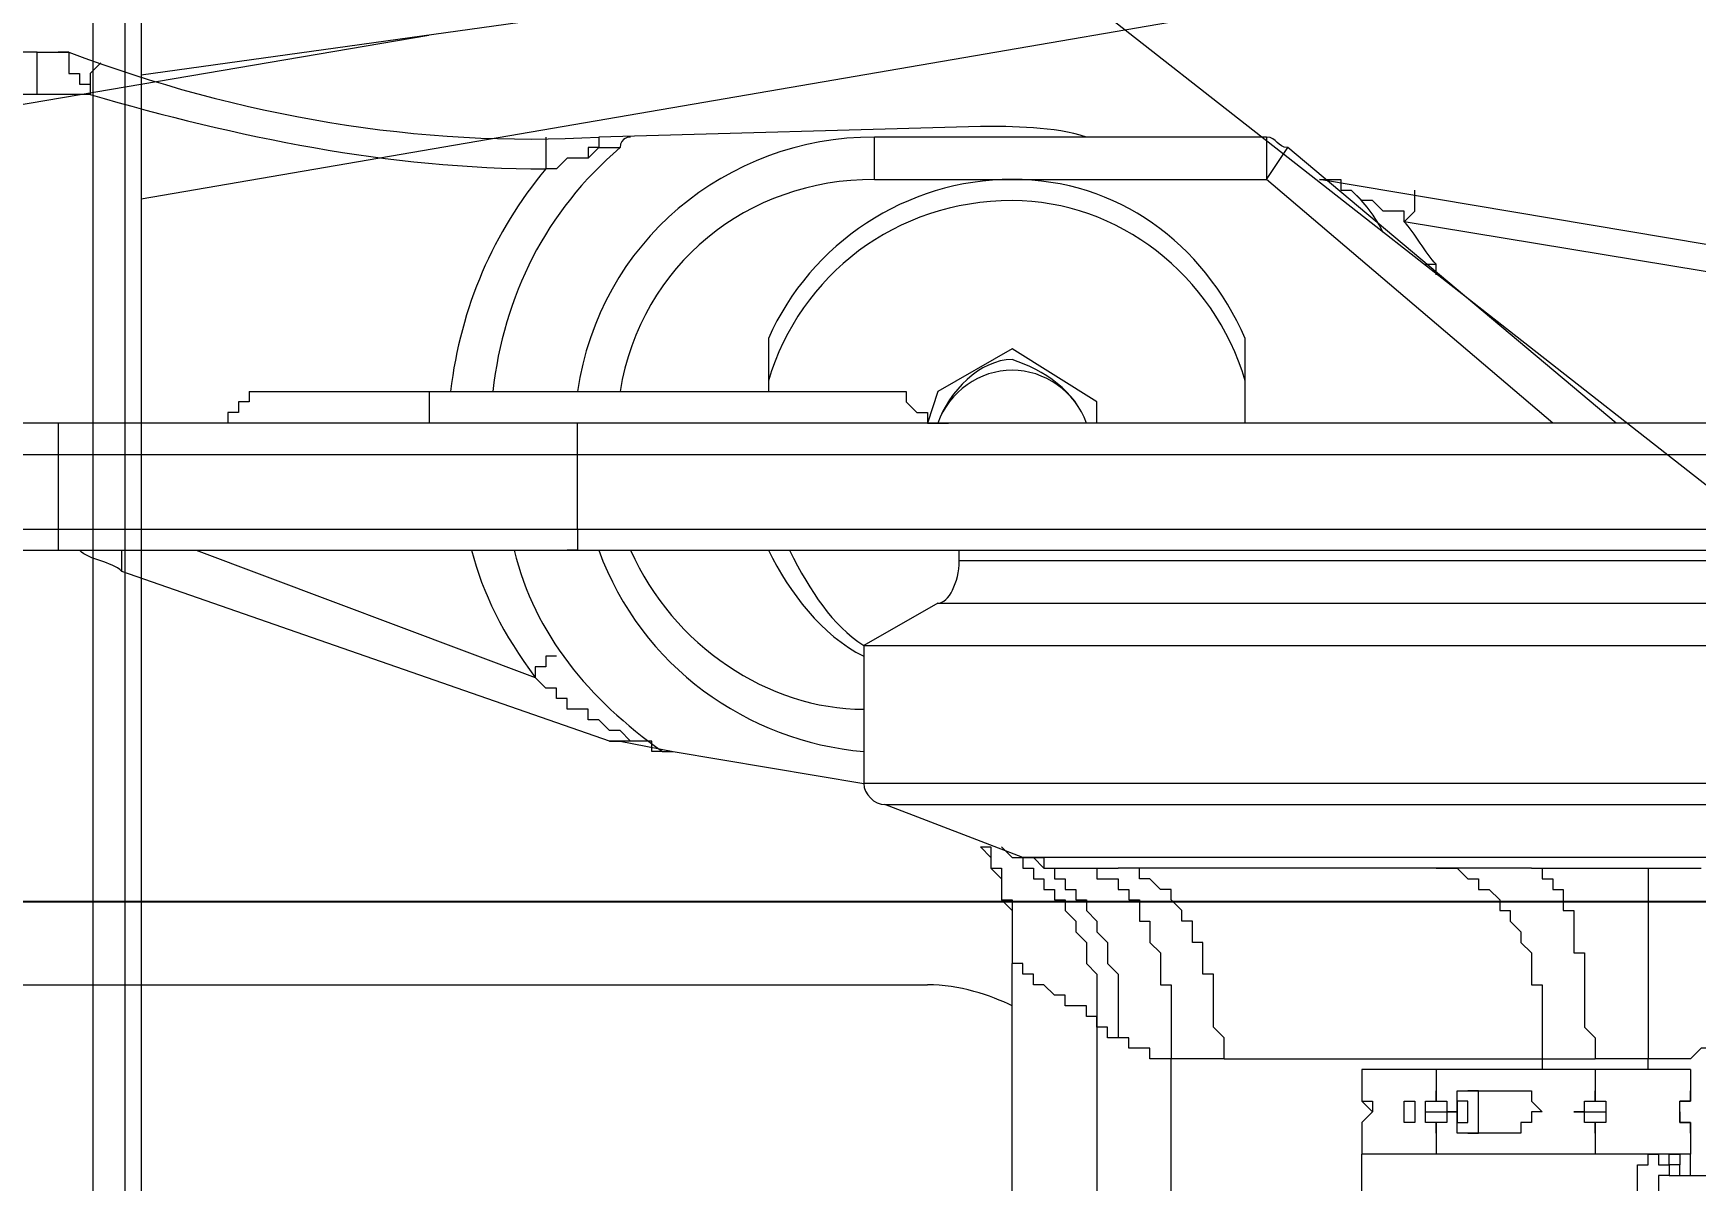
# Model space of a CAD drawing. Header units: millimetres. Extents: x 25083 to 52777, y 24772 to 45779.
# Drawn here: x 38619.2 to 38677.4, y 33475.1 to 33515.3 of the extents above; entities that cross this region are included whole.
import ezdxf

# ---------------------------------------------------------------- set-up
doc = ezdxf.new("R2010")
doc.units = ezdxf.units.MM
doc.layers.add('小车', color=7, linetype='Continuous')
doc.styles.get("Standard").update_dxf_attribs({"font": ''})
doc.styles.get('Standard').set_extended_font_data('SimSun')
doc.dimstyles.new('15', dxfattribs={"dimtxt": 15, "dimasz": 10, "dimexe": 2, "dimexo": 1, "dimgap": 1, "dimtad": 1, "dimdsep": 46, "dimtxsty": 'Standard', "dimcen": 2.5, "dimadec": 0, "dimazin": 0, "dimtfac": 1, "dimtmove": 2, "dimatfit": 3, "dimfxl": 1, "dimtolj": 1, "dimarcsym": 0})
doc.dimstyles.new('ISO-25', dxfattribs={"dimtxt": 2.5, "dimasz": 2.5, "dimexe": 1.25, "dimexo": 0.625, "dimtad": 1, "dimtxsty": 'Standard', "dimcen": 2.5, "dimadec": 0, "dimazin": 0, "dimtfac": 1, "dimtmove": 0, "dimatfit": 3, "dimfxl": 1, "dimarcsym": 0})

# ---------------------------------------------------------------- blocks, each defined once
blk = doc.blocks.new('*D925')
at = {"color": 0, "lineweight": -2}
for p, q in [((29677.862, 34881.662), (29677.862, 32448.293)), ((40733.017, 34757.645), (40733.017, 32448.293)), ((29680.362, 32449.543), (40730.517, 32449.543))]:
    blk.add_line(p, q, dxfattribs=at)
at = {"color": 0}
for points in [[(29680.362, 32449.96), (29680.362, 32449.127), (29677.862, 32449.543)], [(40730.517, 32449.127), (40730.517, 32449.96), (40733.017, 32449.543)]]:
    blk.add_solid(points, dxfattribs=at)
at = {"layer": 'DEFPOINTS', "color": 0}
for p in [(29677.862, 34882.287), (40733.017, 34758.27), (40733.017, 32449.543)]:
    blk.add_point(p, dxfattribs=at)
at = {"color": 0, "insert": (35205.439, 32451.628), "char_height": 2.5, "attachment_point": 5}
blk.add_mtext('11055,15', dxfattribs=at)
blk = doc.blocks.new('zw$D2F4')
at = {"color": 7, "lineweight": 5}
for points in [[(302.658, 1147.128), (302.658, 840.385)], [(317.883, 880.492), (317.883, 794.708)], [(318.626, 880.492), (318.626, 793.966)], [(321.226, 793.966), (321.226, 880.492)], [(322.34, 794.708), (322.34, 880.492)], [(333.852, 869.723), (333.852, 871.58)], [(333.852, 871.58), (335.337, 871.58)], [(335.337, 871.58), (335.337, 870.837)], [(322.34, 870.837), (317.883, 870.837)], [(335.337, 870.837), (335.337, 870.465), (334.594, 870.465), (334.594, 870.094), (334.223, 870.094), (334.223, 869.723), (333.852, 869.723)], [(334.966, 869.351), (334.594, 869.723), (333.852, 869.723)], [(311.199, 851.526), (317.141, 868.609)], [(317.141, 868.609), (317.883, 868.609)], [(317.883, 866.009), (313.427, 854.126)], [(323.454, 864.152), (323.082, 864.152), (323.082, 864.524), (322.711, 864.524), (322.711, 864.895), (322.34, 864.895), (322.34, 865.638)], [(323.454, 864.152), (323.454, 841.128)], [(323.454, 857.839), (322.34, 857.839), (322.34, 858.211)], [(323.454, 857.097), (323.454, 855.611)], [(311.199, 850.783), (311.57, 851.155), (311.57, 851.526), (311.942, 851.898), (311.942, 852.269), (312.313, 852.269), (312.313, 853.012), (312.684, 853.012), (312.684, 853.383), (313.056, 853.383), (313.056, 853.754), (313.427, 854.126)], [(314.17, 853.383), (314.17, 853.754), (313.798, 853.754), (313.798, 854.126), (313.427, 854.126)], [(331.624, 852.269), (331.624, 853.012), (331.252, 853.383), (331.252, 853.754)], [(332.366, 853.754), (331.252, 853.754)], [(318.626, 852.64), (317.883, 852.64), (317.883, 853.012)], [(321.226, 852.64), (322.34, 852.64), (322.34, 853.012)], [(318.626, 852.64), (321.226, 852.64)], [(331.624, 852.269), (331.995, 851.898), (331.995, 851.155)], [(332.366, 851.898), (331.995, 851.898), (331.995, 852.269), (331.624, 852.269)], [(332.738, 838.529), (332.366, 851.898)], [(311.199, 851.155), (310.827, 849.298)], [(311.199, 850.783), (311.199, 851.526)], [(310.827, 849.669), (310.827, 850.041), (311.199, 850.041), (311.199, 850.783)], [(310.827, 849.298), (309.713, 842.614)], [(325.31, 845.956), (323.454, 845.956)], [(309.713, 807.334), (309.713, 842.614)], [(314.541, 842.614), (309.713, 842.614)], [(316.027, 840.014), (314.541, 842.614)], [(314.541, 842.614), (314.541, 801.393)], [(307.114, 837.043), (308.971, 841.871)], [(308.971, 841.871), (308.971, 807.706)], [(330.881, 842.242), (330.881, 828.502)], [(330.881, 842.242), (332.366, 842.242)], [(332.366, 828.502), (332.366, 842.242)], [(323.454, 841.128), (323.082, 841.128), (322.711, 840.757), (322.711, 840.385), (322.34, 840.385), (322.34, 839.643)], [(316.027, 840.014), (316.027, 800.65)], [(323.454, 840.014), (322.34, 840.385)], [(324.939, 837.415), (323.454, 840.014)], [(317.512, 801.764), (317.512, 839.271)], [(317.512, 839.271), (317.883, 839.271)], [(307.485, 838.529), (307.114, 838.157), (306.743, 838.157), (306.371, 837.786), (305.628, 837.786), (305.257, 837.415), (303.4, 837.415)], [(307.485, 838.529), (307.485, 838.157), (306.743, 838.157), (306.743, 837.786), (305.628, 837.786), (305.628, 837.415), (304.143, 837.415), (303.772, 837.415), (303.4, 837.415)], [(307.485, 837.786), (307.114, 837.415), (307.114, 837.043), (306.743, 837.043), (306.743, 836.672), (306.371, 836.672), (306.371, 836.3), (306, 836.3), (306, 835.929), (305.628, 835.929), (305.628, 835.558), (305.257, 835.558), (304.886, 835.186), (304.514, 835.186), (304.143, 834.815), (303.772, 834.815), (303.4, 834.815), (303.029, 834.444), (301.544, 834.444)], [(294.116, 837.415), (303.4, 837.415)], [(294.116, 837.415), (303.4, 837.415)], [(301.544, 834.444), (301.544, 834.815), (301.915, 834.815), (301.915, 835.558), (302.286, 835.558), (302.286, 835.929), (302.658, 836.3), (302.658, 836.672), (303.029, 836.672), (303.029, 837.043), (303.4, 837.043), (303.4, 837.415)], [(323.082, 834.444), (324.939, 837.415)], [(307.114, 837.043), (307.114, 836.672), (306.743, 836.3), (306.743, 835.929), (306.371, 835.929), (306.371, 835.558), (306, 835.558), (306, 835.186), (305.628, 835.186), (305.628, 834.815), (305.257, 834.815), (304.886, 834.444), (304.514, 834.444), (304.143, 834.072), (303.4, 834.072), (303.029, 833.701), (300.801, 833.701)], [(307.114, 837.043), (307.114, 836.3), (306.743, 836.3), (306.743, 834.815)], [(307.114, 811.791), (307.114, 837.043)], [(306.743, 834.815), (306.743, 834.444), (306.371, 834.444), (306.371, 833.701), (306, 833.701), (306, 833.33), (305.628, 833.33), (305.628, 832.958), (304.886, 832.958), (304.886, 832.587), (304.514, 832.587), (304.143, 832.587), (303.772, 832.216), (302.658, 832.216), (302.658, 831.844), (300.058, 831.844)], [(306.743, 834.815), (306.743, 833.701)], [(332.366, 833.701), (332.366, 834.815)], [(301.544, 834.444), (295.23, 834.444)], [(300.801, 833.701), (300.801, 834.072), (301.172, 834.072), (301.172, 834.444), (301.544, 834.444)], [(322.34, 834.444), (323.082, 834.444)], [(300.058, 831.844), (300.058, 832.587), (300.429, 832.587), (300.429, 833.33), (300.801, 833.33), (300.801, 833.701)], [(300.058, 829.987), (300.801, 829.987), (301.172, 830.359), (303.029, 830.359), (303.029, 830.73), (304.143, 830.73), (304.143, 831.101), (304.886, 831.101), (304.886, 831.473), (305.257, 831.473), (305.628, 831.844), (306, 831.844), (306, 832.216), (306.371, 832.587), (306.371, 832.958), (306.743, 832.958), (306.743, 833.701)], [(306.743, 819.218), (306.743, 833.701)], [(295.23, 831.844), (300.058, 831.844)], [(300.058, 829.987), (300.058, 831.844)], [(300.058, 829.987), (300.058, 816.99)], [(322.34, 829.245), (325.31, 829.245)], [(322.34, 818.475), (330.881, 828.502)], [(330.881, 828.502), (331.995, 827.759)], [(332.366, 828.502), (330.881, 828.502)], [(322.34, 816.247), (331.995, 827.759)], [(323.825, 784.682), (330.881, 826.645)], [(330.881, 826.645), (330.881, 825.902), (330.51, 825.902), (330.51, 825.531)], [(329.395, 823.674), (329.767, 823.674), (329.767, 824.417), (330.138, 824.788), (330.138, 825.16), (330.51, 825.531)], [(290.774, 825.16), (296.716, 825.16)], [(297.459, 825.16), (296.716, 825.16)], [(296.716, 813.648), (296.716, 825.16)], [(296.716, 813.648), (296.716, 825.16)], [(297.83, 825.16), (297.459, 825.16)], [(298.201, 824.788), (297.83, 825.16)], [(298.201, 824.788), (297.83, 825.16)], [(298.201, 824.788), (298.573, 825.16)], [(298.573, 825.16), (298.573, 824.788), (298.201, 824.788)], [(298.944, 825.16), (298.573, 825.16)], [(299.687, 825.16), (298.944, 825.16)], [(299.687, 813.648), (299.687, 825.16)], [(298.573, 823.674), (298.573, 823.303), (298.201, 823.303), (297.83, 823.303), (297.83, 823.674)], [(297.83, 823.674), (298.573, 823.674)], [(323.454, 787.652), (329.395, 823.674)], [(329.395, 823.674), (329.767, 823.303), (330.51, 823.303)], [(297.459, 822.56), (296.716, 822.56)], [(297.459, 822.56), (297.83, 822.56), (297.83, 822.932), (298.201, 822.932)], [(298.201, 821.817), (298.201, 822.189), (297.83, 822.189), (297.83, 822.56), (297.459, 822.56)], [(298.201, 822.932), (298.201, 821.817)], [(298.201, 822.932), (298.573, 822.932), (298.573, 822.56), (298.944, 822.56)], [(298.944, 822.56), (298.573, 822.56), (298.573, 822.189), (298.201, 822.189), (298.201, 821.817)], [(299.687, 822.56), (298.944, 822.56)], [(306.743, 822.56), (306.743, 821.817), (306.371, 821.446), (306.371, 821.075), (306, 821.075), (306, 820.703), (305.628, 820.332), (305.257, 820.332), (305.257, 819.961), (304.886, 819.961), (304.514, 819.589), (304.143, 819.589), (303.772, 819.218), (302.658, 819.218), (302.658, 818.847), (300.058, 818.847)], [(297.459, 820.703), (297.459, 821.817), (297.83, 821.817)], [(297.459, 821.446), (297.459, 821.075), (298.573, 821.075), (298.944, 821.075), (298.944, 821.446)], [(297.83, 821.817), (298.201, 821.817)], [(298.573, 821.446), (298.573, 821.817), (297.83, 821.817), (297.83, 821.446)], [(297.83, 821.446), (298.573, 821.446)], [(298.201, 821.817), (298.944, 821.817)], [(298.944, 821.817), (298.944, 820.703)], [(298.944, 820.703), (298.944, 819.218), (298.573, 819.218), (298.201, 818.847), (298.201, 819.218), (297.83, 819.218), (297.83, 819.589), (297.459, 819.589), (297.459, 820.703)], [(306.743, 819.218), (306.743, 818.847), (306.371, 818.847), (306.371, 818.475), (306, 818.475), (306, 818.104), (305.257, 818.104), (305.257, 817.733), (304.886, 817.733), (304.514, 817.733), (303.772, 817.733), (303.772, 817.361), (301.172, 817.361), (300.801, 816.99), (300.058, 816.99)], [(300.058, 818.847), (299.687, 818.847)], [(297.459, 816.99), (297.83, 816.99), (297.83, 817.361), (298.201, 817.361), (298.201, 817.733)], [(298.201, 817.733), (298.201, 816.618)], [(298.201, 817.733), (298.201, 817.361), (298.573, 817.361), (298.573, 816.99), (298.944, 816.99)], [(297.459, 816.99), (296.716, 816.99)], [(298.201, 816.618), (297.83, 816.618), (297.83, 816.99), (297.459, 816.99)], [(298.944, 816.99), (298.573, 816.99), (298.573, 816.618), (298.201, 816.618)], [(299.687, 816.99), (298.944, 816.99)], [(300.058, 815.133), (300.058, 816.99)], [(295.23, 815.504), (296.344, 815.504), (296.344, 815.133), (296.716, 815.133)], [(296.716, 815.133), (296.716, 814.762)], [(299.687, 815.133), (300.058, 815.133)], [(306.743, 815.133), (300.058, 815.133)], [(300.429, 812.533), (300.429, 813.276), (300.058, 813.648), (300.058, 815.133)], [(306.743, 815.133), (306.743, 813.276)], [(295.973, 814.39), (295.973, 814.762), (295.602, 814.762), (295.23, 814.762)], [(296.716, 814.762), (296.344, 814.762), (296.344, 814.39), (295.973, 814.39)], [(295.973, 814.39), (295.973, 812.162)], [(295.973, 814.019), (296.344, 814.019), (296.344, 814.39), (296.716, 814.39)], [(296.716, 814.39), (296.716, 814.019), (296.344, 814.019)], [(297.83, 814.019), (297.83, 813.648), (297.459, 813.648)], [(297.459, 813.648), (297.83, 813.648), (297.83, 814.019), (298.201, 814.019)], [(298.201, 814.019), (297.83, 814.019)], [(298.201, 814.019), (298.573, 814.019)], [(298.201, 814.019), (298.573, 814.019), (298.573, 813.648), (298.944, 813.648)], [(298.944, 813.648), (298.573, 813.648), (298.573, 814.019)], [(295.973, 813.648), (296.716, 813.648)], [(297.459, 813.648), (296.716, 813.648)], [(299.687, 813.648), (298.944, 813.648)]]:
    blk.add_lwpolyline(points, dxfattribs=at)
for points in [[(333.852, 871.58), (333.852, 872.322), (333.852, 873.065), (333.852, 874.179)], [(335.337, 871.58), (335.337, 872.322), (335.337, 873.436), (335.337, 874.179)], [(335.337, 870.465), (333.109, 864.524), (331.995, 858.211), (332.366, 851.898)], [(335.337, 870.465), (335.337, 870.465), (335.337, 870.465), (335.337, 870.837)], [(317.141, 868.609), (317.512, 868.98), (317.512, 869.723), (317.883, 870.094)], [(333.852, 869.723), (332.366, 864.524), (331.252, 859.325), (331.252, 853.754)], [(331.252, 853.754), (329.024, 855.611), (326.425, 856.725), (323.454, 857.097)], [(323.454, 857.097), (323.454, 857.097), (323.454, 857.097), (323.454, 857.097)], [(317.883, 856.354), (316.398, 855.982), (314.912, 855.24), (313.427, 854.126)], [(331.995, 851.155), (329.767, 853.754), (326.796, 855.24), (323.454, 855.611)], [(317.883, 854.868), (314.912, 854.126), (312.684, 852.269), (310.827, 849.669)], [(332.366, 842.242), (332.366, 847.441), (328.653, 851.898), (323.454, 852.64)], [(317.883, 851.898), (313.798, 850.412), (311.199, 846.699), (310.827, 842.614)], [(311.199, 851.526), (311.199, 851.526), (311.199, 851.155), (311.199, 851.155)], [(330.881, 842.242), (330.881, 846.699), (327.91, 850.412), (323.454, 851.155)], [(332.366, 850.783), (332.366, 850.783), (332.366, 851.155), (331.995, 851.155)], [(317.883, 850.783), (314.541, 849.298), (312.313, 845.956), (312.313, 842.614)], [(310.827, 849.669), (310.827, 849.669), (310.827, 849.669), (310.827, 849.298)], [(317.883, 845.956), (316.398, 845.213), (314.912, 844.099), (314.17, 842.614)], [(330.138, 837.415), (330.138, 841.499), (327.539, 844.842), (323.825, 845.956)], [(330.881, 837.415), (330.881, 841.128), (328.653, 844.47), (325.31, 845.956)], [(317.883, 845.213), (316.398, 844.47), (315.284, 843.728), (314.541, 842.614)], [(309.713, 842.614), (309.342, 842.614), (308.971, 842.242), (308.971, 841.871)], [(301.915, 837.415), (302.286, 838.157), (302.658, 839.271), (302.658, 840.385)], [(316.027, 840.014), (316.027, 839.643), (316.769, 839.271), (317.512, 839.271)], [(324.568, 837.415), (324.568, 838.529), (323.454, 839.643), (322.34, 840.014)], [(324.196, 837.415), (324.196, 838.529), (323.454, 839.643), (322.34, 840.014)], [(332.366, 834.815), (332.738, 835.929), (332.738, 837.415), (332.738, 838.529)], [(322.34, 834.815), (323.454, 835.186), (324.196, 836.3), (324.568, 837.415)], [(322.34, 834.815), (323.454, 835.186), (324.196, 836.3), (324.196, 837.415)], [(323.825, 829.245), (327.539, 830.359), (330.138, 833.701), (330.138, 837.415)], [(325.31, 829.245), (328.653, 830.73), (330.881, 833.701), (330.881, 837.415)], [(331.995, 827.759), (331.995, 828.131), (332.366, 828.131), (332.366, 828.502)], [(329.024, 824.417), (329.767, 824.788), (330.138, 825.16), (330.51, 825.531)], [(327.91, 822.56), (328.281, 822.932), (329.024, 823.303), (329.395, 823.674)], [(327.539, 822.56), (327.539, 822.56), (327.539, 822.56), (327.91, 822.56)], [(327.91, 822.932), (327.91, 822.56), (327.91, 822.56), (327.91, 822.56)], [(306.743, 819.218), (306.743, 818.475), (306.743, 817.733), (306.743, 816.99)], [(306.743, 816.99), (306.743, 816.247), (306.743, 815.876), (306.743, 815.133)], [(296.716, 815.133), (296.716, 815.133), (296.716, 815.133), (296.716, 815.133)], [(296.716, 815.133), (296.716, 815.133), (296.716, 815.133), (296.716, 815.133)], [(295.973, 814.019), (295.973, 814.019), (295.973, 814.019), (296.344, 814.019)]]:
    blk.add_open_spline(points, degree=3, dxfattribs=at)
blk = doc.blocks.new('*D470')
at = {"layer": 'DEFPOINTS', "color": 0}
for p in [(36180.039, 116639.326), (36197.537, 116639.326), (36197.537, 116438.26)]:
    blk.add_point(p, dxfattribs=at)
at = {"layer": '小车', "color": 0, "linetype": 'Continuous', "lineweight": -2}
for p, q in [((36180.039, 116638.326), (36180.039, 116436.26)), ((36197.537, 116638.326), (36197.537, 116436.26)), ((36170.039, 116438.26), (36160.039, 116438.26)), ((36180.039, 116438.26), (36197.537, 116438.26)), ((36207.537, 116438.26), (36217.537, 116438.26))]:
    blk.add_line(p, q, dxfattribs=at)
at = {"layer": '小车', "color": 0}
for points in [[(36170.039, 116439.926), (36170.039, 116436.593), (36180.039, 116438.26)], [(36207.537, 116439.926), (36207.537, 116436.593), (36197.537, 116438.26)]]:
    blk.add_solid(points, dxfattribs=at)
at = {"layer": '小车', "color": 0, "insert": (36193.655, 116438.26), "char_height": 15, "attachment_point": 5}
blk.add_mtext('\\A1;17.5', dxfattribs=at)
blk = doc.blocks.new('A$C1A4175F5')
at = {"layer": '小车', "color": 7, "lineweight": 0}
for points in [[(971.501, 773.421), (971.501, 232.516)], [(972.06, 232.376), (972.06, 773.561)], [(713.787, 345.345), (971.501, 309.508)], [(838.794, 327.986), (971.501, 305.169)], [(973.18, 232.516), (973.18, 314.128)]]:
    blk.add_lwpolyline(points, dxfattribs=at)
at = {"layer": '小车', "color": 3, "lineweight": 0}
blk.add_lwpolyline([(1018.256, 374.742), (683.55, 112.548)], dxfattribs=at)
at = {"layer": '小车', "color": 1, "lineweight": 0}
blk.add_lwpolyline([(961.422, 310.908), (1008.317, 302.929)], dxfattribs=at)
at = {"layer": '小车'}
dim = blk.add_linear_dim(base=(229.857, 249.006), p1=(212.358, 450.073), p2=(229.857, 450.073), dimstyle='15', override={"dimfxl": 0.18}, dxfattribs=at)
dim.commit()
dim.dimension.update_dxf_attribs({"geometry": '*D470', "text_midpoint": (225.974, 249.006), "dimtype": 128, "insert": (-35967.681, -116189.253)})
blk = doc.blocks.new('zw$50CE')
blk.add_blockref('zw$D2F4', (22.01, 103.569))
at = {"layer": '小车', "ltscale": 10, "xscale": -1, "rotation": 270}
blk.add_blockref('A$C1A4175F5', (47.032, 0), dxfattribs=at)

msp = doc.modelspace()

# ---------------------------------------------------------------- linework, layer by layer
at = {"ltscale": 15}
msp.add_line((29782.964, 33484.899), (40674.281, 33484.899), dxfattribs=at)

# ---------------------------------------------------------------- block references
at = {"rotation": 90}
msp.add_blockref('zw$50CE', (39594.481, 33157.316), dxfattribs=at)

# ---------------------------------------------------------------- dimensions: what is measured, and where the dimension line sits
dim = msp.add_linear_dim(base=(40733.0166, 32449.5434), p1=(29677.8617, 34882.2868), p2=(40733.0166, 34758.2702), dimstyle='ISO-25')
dim.commit()
dim.dimension.update_dxf_attribs({"geometry": '*D925', "text_midpoint": (35205.4391, 32449.5434), "dimtype": 160})

doc.saveas('drawing.dxf')
